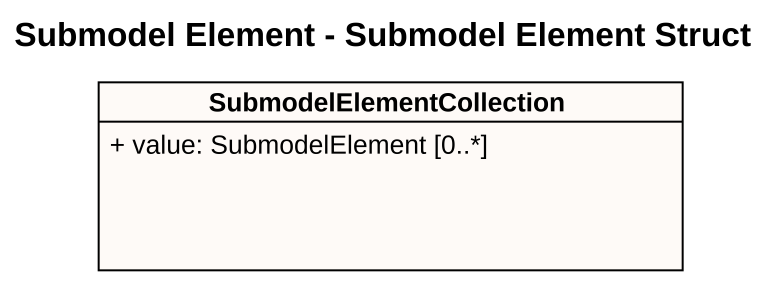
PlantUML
@startuml
title Submodel Element - Submodel Element Struct
hide circle
hide empty members
skinparam classAttributeIconSize 0
class SubmodelElementCollection #FEFAF7 {
  + value: SubmodelElement [0..*]
}
@enduml
